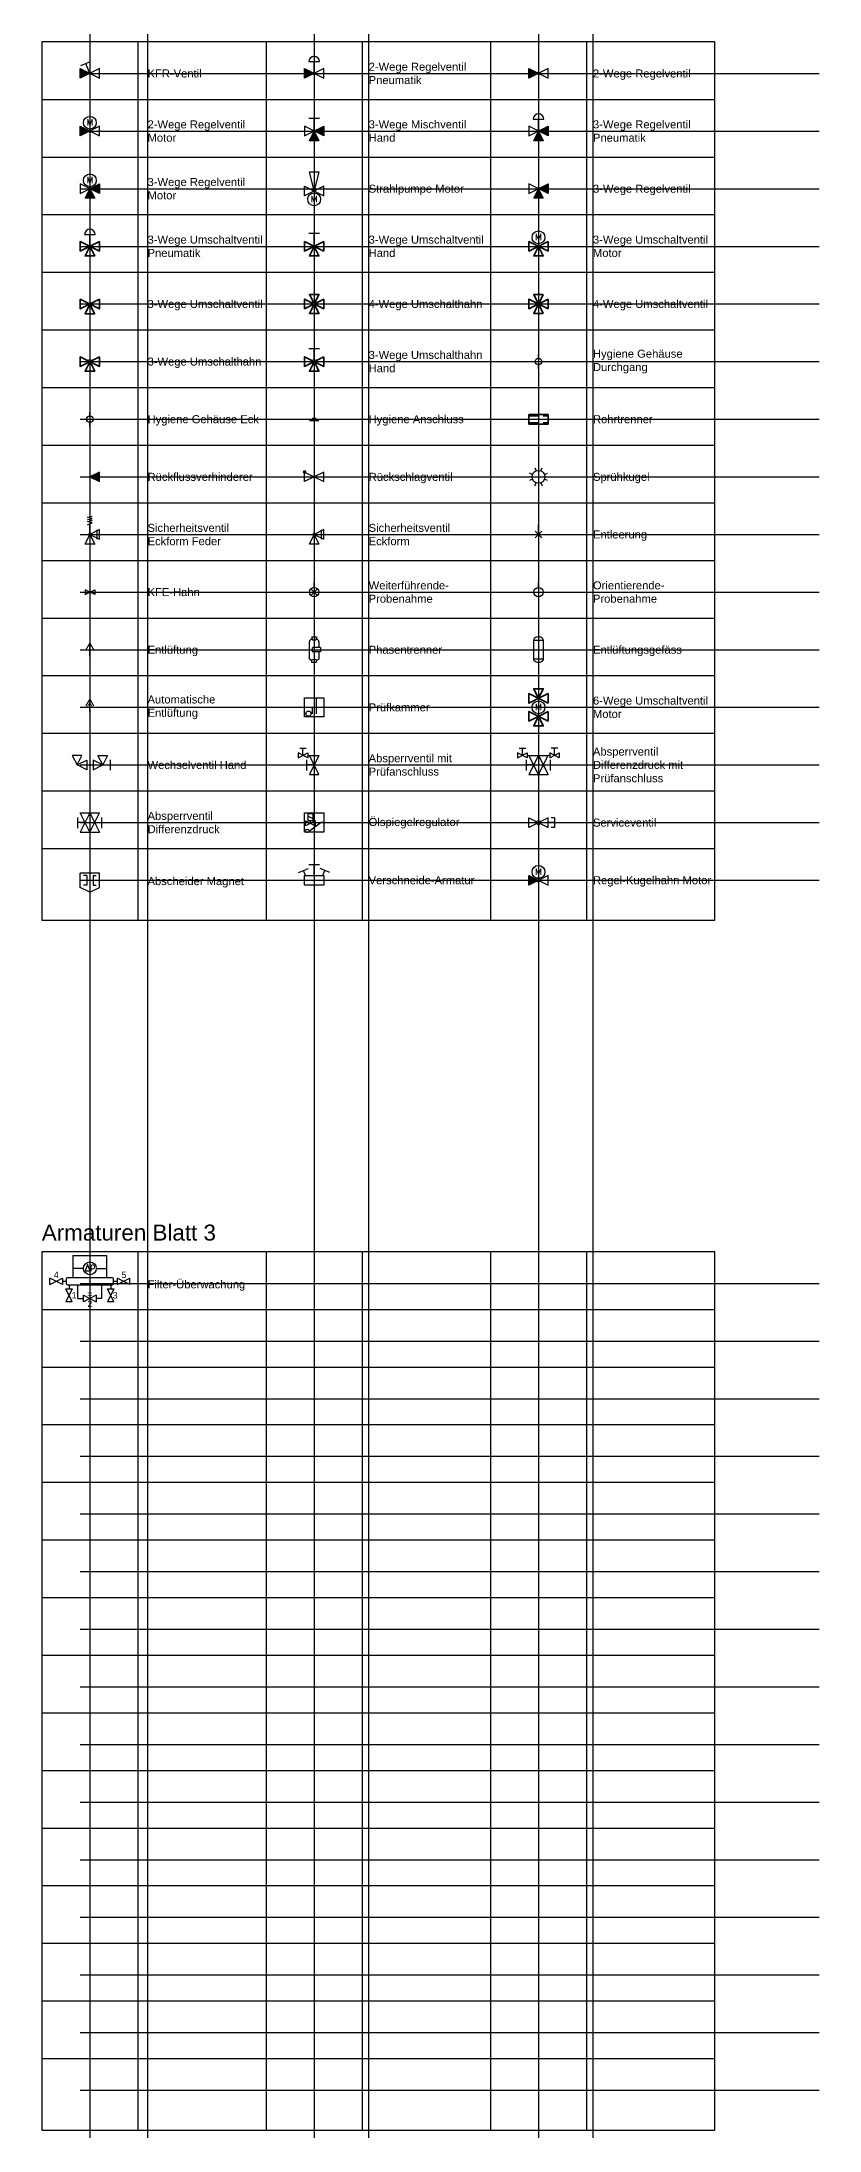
# Model space of a CAD drawing. Header units: millimetres. Extents: x 1662 to 13792, y -32476 to 19478.
# Drawn here: x 1662 to 13792, y -32476 to 142 of the extents above; entities that cross this region are included whole.
import ezdxf
from ezdxf.enums import TextEntityAlignment as Align

# ---------------------------------------------------------------- set-up
doc = ezdxf.new("R2010")
doc.units = ezdxf.units.MM
doc.layers.add('Z_Format', color=7, linetype='Continuous', plot=False)
doc.styles.add('Roche_SchemaLegende_1', font='arial.ttf', dxfattribs={"height": 100})
doc.styles.add('Romans', font='Romans.shx')
doc.styles.get("Standard").update_dxf_attribs({"font": 'arial.ttf'})

# ---------------------------------------------------------------- blocks, each defined once
blk = doc.blocks.new('3-Wege Umschaltventil')
at = {"color": 7, "linetype": 'Continuous', "lineweight": 35}
for points in [[(149.999985, 74.999992), (149.999985, -74.999992), (-149.999985, 74.999992), (-149.999985, -74.999992)], [(0, 0), (74.999992, -149.999985), (-74.999992, -149.999985)]]:
    blk.add_lwpolyline(points, close=True, dxfattribs=at)
blk = doc.blocks.new('Rohrtrenner')
at = {"color": 7, "linetype": 'Continuous', "lineweight": 35}
for p, q in [((-150, 75), (150, 75)), ((-150, -75), (-150, 75)), ((150, 75), (150, -75)), ((150, -75), (-150, -75))]:
    blk.add_line(p, q, dxfattribs=at)
at = {"color": 7}
for p, q in [((-150, 53), (8, 53)), ((71, 53), (150, 53)), ((-150, -53), (8, -53)), ((71, -53), (150, -53))]:
    blk.add_line(p, q, dxfattribs=at)
blk = doc.blocks.new('Rückflussverhinderer')
at = {"linetype": 'Continuous', "lineweight": -3}
h = blk.add_hatch(color=7, dxfattribs=at)
h.dxf.hatch_style = 1
h.paths.add_polyline_path([(75, 75), (-75, 0), (75, -75)])
at = {"color": 7, "linetype": 'Continuous', "lineweight": -3}
blk.add_line((-75, 75), (-75, -75), dxfattribs=at)
blk.add_lwpolyline([(-75, 0), (75, -75), (75, 75), (-75, 0)], dxfattribs=at)
blk = doc.blocks.new('Sicherheitsventil Eckform')
at = {"color": 7, "linetype": 'Continuous', "lineweight": -3}
for points in [[(0, 0), (75, -150), (-75, -150), (0, 0)], [(0, 0), (150, -75), (150, 75), (0, 0)]]:
    blk.add_lwpolyline(points, dxfattribs=at)
at = {"color": 7, "linetype": 'Continuous', "lineweight": -3, "const_width": 28.1}
blk.add_lwpolyline([(14, 0, -1), (-14, 0, -1)], format="xyb", close=True, dxfattribs=at)
at = {"color": 7, "linetype": 'Continuous', "lineweight": -3, "const_width": 18.3}
blk.add_lwpolyline([(112, 75), (112, -75)], dxfattribs=at)
blk = doc.blocks.new('Entleerung')
at = {"color": 7, "linetype": 'Continuous', "lineweight": -3}
blk.add_line((0, -150), (0, 0), dxfattribs=at)
at = {"color": 7, "linetype": 'Continuous', "lineweight": 15}
for p, q in [((51, -99), (-51, -201)), ((-51, -99), (51, -201)), ((0, -6), (0, -150))]:
    blk.add_line(p, q, dxfattribs=at)
blk = doc.blocks.new('Entlüftung')
at = {"color": 7, "linetype": 'Continuous', "lineweight": 15}
for q in [(-61, 98), (61, 98)]:
    blk.add_line((0, 200), q, dxfattribs=at)
at = {"color": 7, "linetype": 'Continuous', "lineweight": -3}
blk.add_line((0, 0), (0, 200), dxfattribs=at)
blk = doc.blocks.new('Automatische Entlüftung')
at = {"color": 7, "linetype": 'Continuous', "lineweight": 15}
for p, q in [((0, 200), (-61, 98)), ((0, 150), (-48, 69)), ((0, 200), (61, 98)), ((0, 150), (48, 69))]:
    blk.add_line(p, q, dxfattribs=at)
at = {"color": 7, "linetype": 'Continuous', "lineweight": -3}
blk.add_line((0, 0), (0, 150), dxfattribs=at)
blk = doc.blocks.new('Sprühkugel')
for p, q in [((-92, 38), (-139, 57)), ((-57, 139), (-38, 92)), ((38, 92), (57, 139)), ((92, 38), (139, 57)), ((-92, -38), (-139, -57)), ((-57, -139), (-38, -92)), ((38, -92), (57, -139)), ((139, -57), (92, -38))]:
    blk.add_line(p, q)
at = {"color": 7, "linetype": 'Continuous', "lineweight": -3}
blk.add_circle((0, 0), 100, dxfattribs=at)
blk = doc.blocks.new('3-Wege Umschaltventil Hand')
at = {"linetype": 'Continuous'}
for p, q in [((-82, 204), (82, 204)), ((0, 0), (0, 204))]:
    blk.add_line(p, q, dxfattribs=at)
at = {"linetype": 'Continuous', "lineweight": 35}
for points in [[(150, 75), (150, -75), (-150, 75), (-150, -75)], [(0, 0), (75, -150), (-75, -150)]]:
    blk.add_lwpolyline(points, close=True, dxfattribs=at)
blk = doc.blocks.new('3-Wege Umschaltventil Pneumatik')
for p, q in [((-82, 186), (82, 186)), ((0, 0), (0, 186))]:
    blk.add_line(p, q)
at = {"color": 7, "linetype": 'Continuous', "lineweight": 35}
for points in [[(150, 75), (150, -75), (-150, 75), (-150, -75)], [(0, 0), (75, -150), (-75, -150)]]:
    blk.add_lwpolyline(points, close=True, dxfattribs=at)
blk.add_arc((0, 186), 82.4, 0, 180)
blk = doc.blocks.new('3-Wege Regelventil Pneumatik')
at = {"linetype": 'Continuous', "lineweight": -3}
for points in [[(0, 0), (75, -150), (-75, -150)], [(150, -75), (150, 75), (13, 6, -0.116434), (14, 0, -0.116434), (13, -6)]]:
    blk.add_hatch(color=7, dxfattribs=at).paths.add_polyline_path(points)
for p, q in [((-82, 186), (82, 186)), ((0, 0), (0, 186))]:
    blk.add_line(p, q)
at = {"color": 7, "linetype": 'Continuous', "lineweight": -3}
for points in [[(150, 75), (150, -75), (-150, 75), (-150, -75)], [(0, 0), (75, -150), (-75, -150)]]:
    blk.add_lwpolyline(points, close=True, dxfattribs=at)
at = {"color": 7, "linetype": 'Continuous', "lineweight": -3, "const_width": 28.1}
blk.add_lwpolyline([(14, 0, 1), (-14, 0, 1)], format="xyb", close=True, dxfattribs=at)
blk.add_arc((0, 186), 82.4, 0, 180)
blk = doc.blocks.new('3-Wege Mischventil Hand')
at = {"linetype": 'Continuous', "lineweight": -3}
for points in [[(0, 0), (75, -150), (-75, -150)], [(150, -75), (150, 75), (13, 6, -0.116434), (14, 0, -0.116434), (13, -6)]]:
    blk.add_hatch(color=7, dxfattribs=at).paths.add_polyline_path(points)
for p, q in [((-82, 204), (82, 204)), ((0, 0), (0, 204))]:
    blk.add_line(p, q)
at = {"color": 7, "linetype": 'Continuous', "lineweight": -3}
for points in [[(150, 75), (150, -75), (-150, 75), (-150, -75)], [(0, 0), (75, -150), (-75, -150)]]:
    blk.add_lwpolyline(points, close=True, dxfattribs=at)
at = {"color": 7, "linetype": 'Continuous', "lineweight": -3, "const_width": 28.1}
blk.add_lwpolyline([(14, 0, 1), (-14, 0, 1)], format="xyb", close=True, dxfattribs=at)
blk = doc.blocks.new('2-Wege Regelventil Pneumatik')
at = {"linetype": 'Continuous', "lineweight": -3}
blk.add_hatch(color=7, dxfattribs=at).paths.add_polyline_path([(-150, 75), (-150, -75), (-13, -6, -0.116434), (-14, 0, -0.116434), (-13, 6)])
for p, q in [((-82, 186), (82, 186)), ((0, 0), (0, 186))]:
    blk.add_line(p, q)
at = {"color": 7, "linetype": 'Continuous', "lineweight": -3}
blk.add_lwpolyline([(-150, -75), (-150, 75), (150, -75), (150, 75)], close=True, dxfattribs=at)
at = {"color": 7, "linetype": 'Continuous', "lineweight": -3, "const_width": 28.1}
blk.add_lwpolyline([(-14, 0, 1), (14, 0, 1)], format="xyb", close=True, dxfattribs=at)
blk.add_arc((0, 186), 82.4, 0, 180)
blk = doc.blocks.new('KFE-Hahn')
at = {"color": 7, "linetype": 'Continuous', "lineweight": -3}
for points in [[(-13, 6), (-75, 37), (-75, -37), (-13, -6)], [(13, 6), (75, 37), (75, -37), (13, -6)]]:
    blk.add_lwpolyline(points, dxfattribs=at)
blk.add_lwpolyline([(14, 0, 1), (-14, 0, 1)], format="xyb", close=True, dxfattribs=at)
blk = doc.blocks.new('Sicherheitsventil Eckform Feder')
for p, q in [((-35, 268), (38, 284)), ((38, 251), (-35, 268)), ((-35, 234), (38, 251)), ((38, 217), (-35, 234)), ((-35, 200), (38, 217)), ((38, 183), (-35, 200)), ((-35, 150), (38, 183)), ((0, 0), (0, 166))]:
    blk.add_line(p, q)
at = {"color": 7, "linetype": 'Continuous', "lineweight": -3}
for points in [[(0, 0), (75, -150), (-75, -150), (0, 0)], [(0, 0), (150, -75), (150, 75), (0, 0)]]:
    blk.add_lwpolyline(points, dxfattribs=at)
at = {"color": 7, "linetype": 'Continuous', "lineweight": -3, "const_width": 28.1}
blk.add_lwpolyline([(14, 0, -1), (-14, 0, -1)], format="xyb", close=True, dxfattribs=at)
at = {"color": 7, "linetype": 'Continuous', "lineweight": -3, "const_width": 18.3}
blk.add_lwpolyline([(112, 75), (112, -75)], dxfattribs=at)
blk = doc.blocks.new('2-Wege Regelventil')
at = {"linetype": 'Continuous', "lineweight": -3}
blk.add_hatch(color=7, dxfattribs=at).paths.add_polyline_path([(-150, 75), (-150, -75), (-13, -6, -0.116434), (-14, 0, -0.116434), (-13, 6)])
at = {"color": 7, "linetype": 'Continuous', "lineweight": -3}
blk.add_lwpolyline([(-150, -75), (-150, 75), (150, -75), (150, 75)], close=True, dxfattribs=at)
at = {"color": 7, "linetype": 'Continuous', "lineweight": -3, "const_width": 28.1}
blk.add_lwpolyline([(-14, 0, 1), (14, 0, 1)], format="xyb", close=True, dxfattribs=at)
blk = doc.blocks.new('2-Wege Regelventil Motor')
at = {"linetype": 'Continuous', "lineweight": -3}
blk.add_hatch(color=7, dxfattribs=at).paths.add_polyline_path([(-150, 75), (-150, -75), (-13, -6, -0.116434), (-14, 0, -0.116434), (-13, 6)])
at = {"color": 7, "linetype": 'Continuous', "lineweight": -3}
blk.add_lwpolyline([(-150, -75), (-150, 75), (150, -75), (150, 75)], close=True, dxfattribs=at)
at = {"color": 7, "linetype": 'Continuous', "lineweight": -3, "const_width": 28.1}
blk.add_lwpolyline([(-14, 0, 1), (14, 0, 1)], format="xyb", close=True, dxfattribs=at)
blk.add_circle((0, 130), 100)
at = {"color": 240, "style": 'Romans'}
blk.add_text('M', height=100, dxfattribs=at).set_placement((0, 85), align=Align.CENTER)
blk = doc.blocks.new('3-Wege Regelventil Motor')
at = {"linetype": 'Continuous', "lineweight": -3}
for points in [[(0, 0), (75, -150), (-75, -150)], [(150, -75), (150, 75), (13, 6, -0.116434), (14, 0, -0.116434), (13, -6)]]:
    blk.add_hatch(color=7, dxfattribs=at).paths.add_polyline_path(points)
at = {"color": 7, "linetype": 'Continuous', "lineweight": -3}
for points in [[(150, 75), (150, -75), (-150, 75), (-150, -75)], [(0, 0), (75, -150), (-75, -150)]]:
    blk.add_lwpolyline(points, close=True, dxfattribs=at)
at = {"color": 7, "linetype": 'Continuous', "lineweight": -3, "const_width": 28.1}
blk.add_lwpolyline([(14, 0, 1), (-14, 0, 1)], format="xyb", close=True, dxfattribs=at)
blk.add_circle((0, 130), 100)
at = {"color": 240, "style": 'Romans'}
blk.add_text('M', height=100, dxfattribs=at).set_placement((0, 85), align=Align.CENTER)
blk = doc.blocks.new('3-Wege Regelventil')
at = {"linetype": 'Continuous', "lineweight": -3}
for points in [[(0, 0), (75, -150), (-75, -150)], [(150, -75), (150, 75), (13, 6, -0.116434), (14, 0, -0.116434), (13, -6)]]:
    blk.add_hatch(color=7, dxfattribs=at).paths.add_polyline_path(points)
at = {"color": 7, "linetype": 'Continuous', "lineweight": -3}
for points in [[(150, 75), (150, -75), (-150, 75), (-150, -75)], [(0, 0), (75, -150), (-75, -150)]]:
    blk.add_lwpolyline(points, close=True, dxfattribs=at)
at = {"color": 7, "linetype": 'Continuous', "lineweight": -3, "const_width": 28.1}
blk.add_lwpolyline([(14, 0, 1), (-14, 0, 1)], format="xyb", close=True, dxfattribs=at)
blk = doc.blocks.new('Strahlpumpe Motor')
at = {"color": 7, "linetype": 'Continuous', "lineweight": -3}
for p, q in [((-150, -75), (-150, 75)), ((-150, 75), (150, -75)), ((150, 75), (-150, -75)), ((0, 0), (-75, 300)), ((-75, 300), (75, 300)), ((75, 300), (0, 0)), ((150, -75), (150, 75))]:
    blk.add_line(p, q, dxfattribs=at)
blk.add_circle((0, -130), 100)
at = {"color": 240, "style": 'Romans'}
blk.add_text('M', height=100, dxfattribs=at).set_placement((0, -175), align=Align.CENTER)
blk = doc.blocks.new('4-Wege Umschaltventil')
at = {"color": 7, "linetype": 'Continuous', "lineweight": 35}
blk.add_lwpolyline([(149.999985, 74.999992), (149.999985, -74.999992), (-149.999985, 74.999992), (-149.999985, -74.999992)], close=True, dxfattribs=at)
for points in [[(74.999992, -149.999985), (-74.999992, -149.999985), (74.999992, 149.999985)], [(74.999992, 149.999985), (-74.999992, 149.999985), (74.999992, -149.999985)]]:
    blk.add_lwpolyline(points, dxfattribs=at)
blk = doc.blocks.new('4-Wege Umschalthahn')
at = {"color": 7, "linetype": 'Continuous', "lineweight": 35}
for points in [[(-27, 13), (-150, 75), (-150, -75), (-27, -13)], [(13, 27), (75, 150), (-75, 150), (-13, 27)], [(27, 13), (150, 75)], [(150, 75), (150, -75), (27, -13)], [(13, -27), (75, -150), (-75, -150), (-13, -27)]]:
    blk.add_lwpolyline(points, dxfattribs=at)
at = {"color": 7, "linetype": 'Continuous', "lineweight": -3}
blk.add_circle((0, 0), 30, dxfattribs=at)
blk = doc.blocks.new('Hygiene Anschluss')
h = blk.add_hatch(color=256)
h.dxf.hatch_style = 1
h.paths.add_polyline_path([(-25, 0, 1), (25, 0, 1)])
blk.add_line((75, -25), (-75, -25))
at = {"transparency": 33554687}
blk.add_circle((0, 0), 25, dxfattribs=at)
blk = doc.blocks.new('3-Wege Umschaltventil Motor')
at = {"linetype": 'Continuous'}
blk.add_line((0, 0), (0, 40), dxfattribs=at)
blk.add_circle((0, 140), 100, dxfattribs=at)
blk.add_blockref('3-Wege Umschaltventil', (0, 0), dxfattribs=at)
at = {"linetype": 'Continuous', "style": 'Romans'}
blk.add_text('M', height=100, dxfattribs=at).set_placement((0, 95), align=Align.CENTER)
blk = doc.blocks.new('Rückschlagventil')
at = {"color": 7, "linetype": 'Continuous', "lineweight": -3, "const_width": 28.125}
blk.add_lwpolyline([(-135.937485, 74.999992, -1), (-164.062485, 74.999992, -1)], format="xyb", close=True, dxfattribs=at)
at = {"color": 7, "linetype": 'Continuous', "lineweight": -3}
blk.add_lwpolyline([(-149.999985, -74.999992), (-149.999985, 74.999992), (149.999985, -74.999992), (149.999985, 74.999992)], close=True, dxfattribs=at)
blk = doc.blocks.new('Prüfkammer')
for p, q in [((-150, 150), (150, 150)), ((-150, -150), (-150, 150)), ((-150, 0), (-30, 0)), ((-30, 0), (-30, -100)), ((30, 150), (30, -100)), ((150, 150), (150, -150)), ((150, -150), (-150, -150))]:
    blk.add_line(p, q)
blk.add_circle((-90, -99), 40)
blk = doc.blocks.new('6-Wege Umschaltventil Motor')
for p, q in [((0, 140), (0, 100)), ((0, -140), (0, -100))]:
    blk.add_line(p, q)
blk.add_circle((0, 0), 100)
at = {"xscale": -1, "rotation": 180}
blk.add_blockref('3-Wege Umschaltventil', (0, 140), dxfattribs=at)
blk.add_blockref('3-Wege Umschaltventil', (0, -140))
at = {"color": 240, "style": 'Romans'}
blk.add_text('M', height=100, dxfattribs=at).set_placement((0, -45), align=Align.CENTER)
blk = doc.blocks.new('KFR-Ventil')
h = blk.add_hatch(color=256)
h.dxf.hatch_style = 1
h.paths.add_polyline_path([(0, 0), (-150, 75), (-150, -75)])
for p, q in [((-141, 125), (11, 188)), ((0, 0), (-65, 157))]:
    blk.add_line(p, q)
at = {"color": 7, "linetype": 'Continuous', "lineweight": -3}
blk.add_lwpolyline([(-150, -75), (-150, 75), (150, -75), (150, 75)], close=True, dxfattribs=at)
blk = doc.blocks.new('3-Wege Umschalthahn')
at = {"color": 7, "linetype": 'Continuous', "lineweight": 35}
for points in [[(-27, 13), (-150, 75), (-150, -75), (-27, -13)], [(27, 13), (150, 75)], [(150, 75), (150, -75), (27, -13)], [(13, -27), (75, -150), (-75, -150), (-13, -27)]]:
    blk.add_lwpolyline(points, dxfattribs=at)
at = {"color": 7, "linetype": 'Continuous', "lineweight": -3}
blk.add_circle((0, 0), 30, dxfattribs=at)
blk = doc.blocks.new('3-Wege Umschalthahn Hand')
for p, q in [((-82, 204), (82, 204)), ((0, 30), (0, 204))]:
    blk.add_line(p, q)
at = {"color": 7, "linetype": 'Continuous', "lineweight": 35}
for points in [[(-27, 13), (-150, 75), (-150, -75), (-27, -13)], [(27, 13), (150, 75)], [(150, 75), (150, -75), (27, -13)], [(13, -27), (75, -150), (-75, -150), (-13, -27)]]:
    blk.add_lwpolyline(points, dxfattribs=at)
at = {"color": 7, "linetype": 'Continuous', "lineweight": -3}
blk.add_circle((0, 0), 30, dxfattribs=at)
blk = doc.blocks.new('Hygiene Gehäuse Durchgang')
for p, q in [((0, 50), (0, 112)), ((-112, 0), (-50, 0)), ((0, -112), (0, -50)), ((50, 0), (112, 0))]:
    blk.add_line(p, q)
blk.add_circle((0, 0), 50)
blk = doc.blocks.new('Hygiene Gehäuse Eck')
for p, q in [((0, 50), (0, 112)), ((-112, 0), (-50, 0)), ((0, -112), (0, -50))]:
    blk.add_line(p, q)
blk.add_circle((0, 0), 50)
blk = doc.blocks.new('Entlüftungsgefäss')
at = {"color": 7}
blk.add_lwpolyline([(74.999992, 149.999985), (74.999992, -149.999985), (-74.999992, -149.999985), (-74.999992, 149.999985)], close=True, dxfattribs=at)
blk.add_ellipse((0, 149.999985), major_axis=(74.999992, 0), ratio=0.6666667378, start_param=0, end_param=3.1415926536, dxfattribs=at)
at = {"color": 7, "extrusion": (0, 0, -1)}
blk.add_ellipse((0, -149.999985), major_axis=(74.999992, 0), ratio=0.6666667378, start_param=0, end_param=3.1415926536, dxfattribs=at)
blk = doc.blocks.new('Wechselventil Hand')
at = {"color": 7, "linetype": 'Continuous', "lineweight": -3}
for p, q in [((-125, 150), (-275, 150)), ((-275, 150), (-200, 0)), ((-200, 0), (-125, 150)), ((-200, 0), (-50, 75)), ((-50, -75), (-200, 0)), ((-50, 75), (-50, -75)), ((200, 0), (50, 75)), ((50, 75), (50, -75)), ((50, -75), (200, 0)), ((200, 0), (125, 150)), ((125, 150), (275, 150)), ((275, 150), (200, 0))]:
    blk.add_line(p, q, dxfattribs=at)
for p, q in [((-50, 0), (50, 0)), ((200, 0), (314, 0)), ((314, 82), (314, -82))]:
    blk.add_line(p, q)
blk = doc.blocks.new('Absperrventil mit Prüfanschluss')
at = {"color": 7, "linetype": 'Continuous', "lineweight": -3}
for p, q in [((-250, 112), (-100, 187)), ((-100, 112), (-250, 187)), ((-250, 187), (-250, 112)), ((-100, 187), (-100, 112)), ((75, 150), (-75, -150)), ((75, -150), (-75, 150)), ((-75, 150), (75, 150)), ((-75, -150), (75, -150))]:
    blk.add_line(p, q, dxfattribs=at)
for p, q in [((-225, 264), (-125, 264)), ((-175, 150), (-175, 264)), ((-114, -85), (-114, 80)), ((0, 0), (-114, 0)), ((-100, 150), (-75, 150))]:
    blk.add_line(p, q)
blk = doc.blocks.new('Absperrventil Differenzdruck mit Prüfanschluss')
at = {"color": 7, "linetype": 'Continuous', "lineweight": -3}
for p, q in [((-325, 112), (-175, 187)), ((-175, 112), (-325, 187)), ((-325, 187), (-325, 112)), ((-175, 187), (-175, 112)), ((0, 150), (-150, -150)), ((0, -150), (-150, 150)), ((-150, 150), (150, 150)), ((0, 150), (150, -150)), ((0, -150), (150, 150)), ((325, 112), (175, 187)), ((175, 187), (175, 112)), ((175, 112), (325, 187)), ((325, 187), (325, 112)), ((-150, -150), (150, -150))]:
    blk.add_line(p, q, dxfattribs=at)
for p, q in [((-300, 264), (-200, 264)), ((-250, 150), (-250, 264)), ((-189, -85), (-189, 80)), ((-75, 0), (-189, 0)), ((-175, 150), (-150, 150)), ((75, 0), (189, 0)), ((175, 150), (150, 150)), ((189, -85), (189, 80)), ((300, 264), (200, 264)), ((250, 150), (250, 264))]:
    blk.add_line(p, q)
blk = doc.blocks.new('Absperrventil Differenzdruck')
for p, q in [((-189, -85), (-189, 80)), ((-75, 0), (-189, 0)), ((75, 0), (189, 0)), ((189, -85), (189, 80))]:
    blk.add_line(p, q)
at = {"color": 7, "linetype": 'Continuous', "lineweight": -3}
for p, q in [((0, 150), (-150, -150)), ((0, -150), (-150, 150)), ((-150, 150), (150, 150)), ((0, 150), (150, -150)), ((0, -150), (150, 150)), ((-150, -150), (150, -150))]:
    blk.add_line(p, q, dxfattribs=at)
blk = doc.blocks.new('Ölspiegelregulator')
at = {"linetype": 'Continuous', "transparency": 33554687}
for p, q in [((-134, -51, -3280), (-134, 26, -3280)), ((18, 26, -3280), (-134, -51, -3280)), ((-134, 26, -3280), (18, -51, -3280)), ((-96, 140, -3280), (-20, 140, -3280)), ((-96, 26, -3280), (-96, 140, -3280)), ((-96, 102, -3280), (-20, 64, -3280)), ((-20, 26, -3280), (-96, 26, -3280)), ((-71, -130, -9842), (110, 9, -9842)), ((-58, -12, -3280), (-58, 26, -3280)), ((-20, 140, -3280), (-20, 26, -3280)), ((18, -51, -3280), (18, 26, -3280)), ((110, 9, -9842), (150, 9, -9842))]:
    blk.add_line(p, q, dxfattribs=at)
at = {"linetype": 'Continuous'}
blk.add_lwpolyline([(-150, 150), (150, 150), (150, -150), (-150, -150)], close=True, dxfattribs=at)
at = {"linetype": 'Continuous', "transparency": 33554687}
for centre, start, end in [((-110, -160, -9842), 36.8699, 143.1301), ((-110, -100, -9842), 216.8699, 323.1301)]:
    blk.add_arc(centre, 49.6, start, end, dxfattribs=at)
blk = doc.blocks.new('Serviceventil')
for p, q in [((250, 0), (150, 0)), ((250, 75), (200, 75)), ((250, 75), (250, -75)), ((250, -75), (200, -75))]:
    blk.add_line(p, q)
at = {"color": 7, "linetype": 'Continuous', "lineweight": -3}
for points in [[(-27, -13), (-150, -75), (-150, 75), (-27, 13)], [(27, -13), (150, -75), (150, 75), (27, 13)]]:
    blk.add_lwpolyline(points, dxfattribs=at)
blk.add_circle((0, 0), 30, dxfattribs=at)
blk = doc.blocks.new('Phasentrenner')
for p, q in [((-35, 200), (35, 200)), ((100, 35), (100, -35)), ((35, -200), (-35, -200))]:
    blk.add_line(p, q)
for points in [[(-75, -125), (-75, 125)], [(-35, 200), (-35, 169)], [(100, 35), (-15, 35)], [(35, 200), (35, 169)], [(75, 125), (75, 35)], [(-35, -200), (-35, -169)], [(100, -35), (-15, -35)], [(35, -200), (35, -169)], [(75, -35), (75, -125)]]:
    blk.add_lwpolyline(points)
for centre, major_axis, ratio, start_param, end_param in [((0, 125), (75, 0), 0.666667, 2.056315, 3.141593), ((0, 169), (35, 0), 0.585419, 3.141593, 6.283185), ((-15, 0), (0, -35), 0.585419, 3.141593, 6.283185), ((0, 125), (-75, 0), 0.666667, 3.141593, 4.226871)]:
    blk.add_ellipse(centre, major_axis=major_axis, ratio=ratio, start_param=start_param, end_param=end_param)
at = {"extrusion": (0, 0, -1)}
for centre, major_axis, ratio, start_param, end_param in [((0, -125), (-75, 0), 0.666667, -1.085278, 0), ((0, -169), (35, 0), 0.585419, 3.141593, 6.283185), ((0, -125), (75, 0), 0.666667, 0, 1.085278)]:
    blk.add_ellipse(centre, major_axis=major_axis, ratio=ratio, start_param=start_param, end_param=end_param, dxfattribs=at)
blk = doc.blocks.new('Weiterführende-Probenahme')
at = {"color": 7, "linetype": 'Continuous', "lineweight": -3}
blk.add_line((0, -78), (0, 0), dxfattribs=at)
at = {"color": 7, "linetype": 'Continuous', "lineweight": 15}
for p, q in [((51, -99), (-51, -201)), ((-51, -99), (51, -201))]:
    blk.add_line(p, q, dxfattribs=at)
blk.add_circle((0, -150), 72.2)
blk = doc.blocks.new('Orientierende-Probenahme')
at = {"color": 7, "linetype": 'Continuous', "lineweight": -3}
blk.add_line((0, -78), (0, 0), dxfattribs=at)
blk.add_circle((0, -150), 72.2)
blk = doc.blocks.new('Abscheider Magnet')
at = {"linetype": 'Continuous', "lineweight": -3}
for p, q in [((150, 112), (-150, 112)), ((-150, -112), (-150, 112)), ((-50, 75), (-50, -75)), ((50, 75), (50, -75)), ((150, -112), (150, 112))]:
    blk.add_line(p, q, dxfattribs=at)
at = {"linetype": 'Continuous'}
for p, q in [((-50, 75), (-100, 75)), ((50, 75), (100, 75)), ((0, -187), (-150, -112)), ((-50, -75), (-100, -75)), ((0, -187), (150, -112)), ((50, -75), (100, -75))]:
    blk.add_line(p, q, dxfattribs=at)
blk = doc.blocks.new('Verschneide-Armatur')
for p, q in [((-244, 122), (-91, 185)), ((-135, 75), (-167, 153)), ((-82, 245), (82, 245)), ((0, 75), (0, 245)), ((244, 122), (91, 185)), ((135, 75), (167, 153))]:
    blk.add_line(p, q)
blk.add_lwpolyline([(-150, 75), (150, 75), (150, -75), (-150, -75)], close=True)
blk = doc.blocks.new('Kugelhahn')
at = {"color": 7, "linetype": 'Continuous', "lineweight": -3}
for points in [[(-27, -13), (-150, -75), (-150, 75), (-27, 13)], [(27, -13), (150, -75), (150, 75), (27, 13)]]:
    blk.add_lwpolyline(points, dxfattribs=at)
blk.add_circle((0, 0), 30, dxfattribs=at)
blk = doc.blocks.new('Regel-Kugelhahn Motor')
h = blk.add_hatch(color=256)
h.dxf.hatch_style = 1
h.paths.add_polyline_path([(-27, 13), (-150, 75), (-150, -75), (-27, -13, -0.116434), (-30, 0, -0.116434)])
blk.add_circle((0, 130), 100)
blk.add_blockref('Kugelhahn', (0, 0))
at = {"color": 240, "style": 'Romans'}
blk.add_text('M', height=100, dxfattribs=at).set_placement((0, 85), align=Align.CENTER)
blk = doc.blocks.new('Filter-Überwachung')
at = {"transparency": 33554687}
for p, q in [((-265, 400), (-265, 60)), ((-265, 400), (265, 400)), ((265, 60), (265, 400)), ((-625, -50), (-625, 50)), ((-625, -50), (-425, 50)), ((-425, -50), (-625, 50)), ((-425, 50), (-425, -50)), ((-100, 201), (-265, 201)), ((100, 201), (265, 201)), ((625, -50), (425, 50)), ((425, 50), (425, -50)), ((425, -50), (625, 50)), ((625, -50), (625, 50)), ((-425, 0), (-365, 0)), ((-275, -320), (-375, -120)), ((-375, -120), (-275, -120)), ((-275, -120), (-375, -320)), ((-275, -320), (-375, -320)), ((-325, -60), (-325, -120)), ((-187, -270), (-187, -60)), ((-187, -270), (-100, -270)), ((100, -220), (-100, -320)), ((-100, -320), (-100, -220)), ((-100, -220), (100, -320)), ((100, -220), (100, -320)), ((188, -270), (100, -270)), ((188, -270), (188, -60)), ((375, -320), (275, -120)), ((275, -120), (375, -120)), ((375, -120), (275, -320)), ((375, -320), (275, -320)), ((325, -60), (325, -120)), ((365, 0), (425, 0))]:
    blk.add_line(p, q, dxfattribs=at)
at = {"linetype": 'Continuous', "lineweight": -3}
blk.add_line((-36, 261), (-74, 161), dxfattribs=at)
at = {"transparency": 33554687}
blk.add_lwpolyline([(-340, 60), (340, 60, -0.414214), (365, 35), (365, -35, -0.414214), (340, -60), (-340, -60, -0.414214), (-365, -35), (-365, 35, -0.414214)], format="xyb", close=True, dxfattribs=at)
at = {"linetype": 'Continuous', "lineweight": -3}
blk.add_lwpolyline([(-74, 161), (2, 161), (-36, 261)], dxfattribs=at)
blk.add_circle((0, 201), 100, dxfattribs=at)
at = {"transparency": 33554687}
blk.add_point((0, 0), dxfattribs=at)
at = {"transparency": 33554687, "style": 'Roche_SchemaLegende_1'}
for s, p in [('4', (-525, 99)), ('5', (530, 99)), ('1', (-246, -220)), ('=', (0, -199)), ('2', (0, -353)), ('3', (394, -220))]:
    blk.add_text(s, height=100, dxfattribs=at).set_placement(p, align=Align.MIDDLE_CENTER)
at = {"linetype": 'Continuous', "lineweight": -3, "style": 'Romans'}
blk.add_text('p', height=100, dxfattribs=at).set_placement((2, 241), align=Align.MIDDLE_LEFT)

msp = doc.modelspace()

# ---------------------------------------------------------------- linework, layer by layer
for p, q in [((3162, 142), (3162, -13578)), ((6662, 142), (6662, -13578)), ((10162, 142), (10162, -13578)), ((3162, -18756), (3162, -32476)), ((6662, -18756), (6662, -32476)), ((10162, -18756), (10162, -32476))]:
    msp.add_line(p, q)
for points in [[(1662, 142), (1662, -13578), (12162, -13578), (12162, 142), (1662, 142)], [(5162, 142), (5162, -13578)], [(8662, 142), (8662, -13578)], [(1662, -758), (12162, -758)], [(1662, -1658), (12162, -1658)], [(1662, -2558), (12162, -2558)], [(1662, -3458), (12162, -3458)], [(1662, -4358), (12162, -4358)], [(1662, -5258), (12162, -5258)], [(1662, -6158), (12162, -6158)], [(1662, -7058), (12162, -7058)], [(1662, -7958), (12162, -7958)], [(1662, -8858), (12162, -8858)], [(1662, -9758), (12162, -9758)], [(1662, -10658), (12162, -10658)], [(1662, -11558), (12162, -11558)], [(1662, -12458), (12162, -12458)], [(1662, -18756), (1662, -32476), (12162, -32476), (12162, -18756), (1662, -18756)], [(5162, -18756), (5162, -32476)], [(8662, -18756), (8662, -32476)], [(1662, -19656), (12162, -19656)], [(1662, -20556), (12162, -20556)], [(1662, -21456), (12162, -21456)], [(1662, -22356), (12162, -22356)], [(1662, -23256), (12162, -23256)], [(1662, -24156), (12162, -24156)], [(1662, -25056), (12162, -25056)], [(1662, -25956), (12162, -25956)], [(1662, -26856), (12162, -26856)], [(1662, -27756), (12162, -27756)], [(1662, -28656), (12162, -28656)], [(1662, -29556), (12162, -29556)], [(1662, -30456), (12162, -30456)], [(1662, -31356), (12162, -31356)]]:
    msp.add_lwpolyline(points)
at = {"layer": 'Z_Format', "color": 3}
for p, q in [((2262, -353), (13792, -353)), ((2262, -1253), (13792, -1253)), ((2262, -2153), (13792, -2153)), ((2262, -3053), (13792, -3053)), ((2262, -3953), (13792, -3953)), ((2262, -4853), (13792, -4853)), ((2262, -5753), (13792, -5753)), ((2262, -6653), (13792, -6653)), ((2262, -7553), (13792, -7553)), ((2262, -8453), (13792, -8453)), ((2262, -9353), (13792, -9353)), ((2262, -10253), (13792, -10253)), ((2262, -11153), (13792, -11153)), ((2262, -12053), (13792, -12053)), ((2262, -12953), (13792, -12953)), ((2262, -19251), (13792, -19251)), ((2262, -20151), (13792, -20151)), ((2262, -21051), (13792, -21051)), ((2262, -21951), (13792, -21951)), ((2262, -22851), (13792, -22851)), ((2262, -23751), (13792, -23751)), ((2262, -24651), (13792, -24651)), ((2262, -25551), (13792, -25551)), ((2262, -26451), (13792, -26451)), ((2262, -27351), (13792, -27351)), ((2262, -28251), (13792, -28251)), ((2262, -29151), (13792, -29151)), ((2262, -30051), (13792, -30051)), ((2262, -30951), (13792, -30951)), ((2262, -31851), (13792, -31851))]:
    msp.add_line(p, q, dxfattribs=at)
for p in [(9412, 18603), (2412, 18590), (5912, 18590)]:
    msp.add_ray(p, (0, -1), dxfattribs=at)
at = {"layer": 'Z_Format', "color": 1}
for p in [(3312, 18590), (6762, 18590), (10262, 18590)]:
    msp.add_ray(p, (0, -1), dxfattribs=at)

# ---------------------------------------------------------------- block references
for name, p in [('KFR-Ventil', (2412, -353)), ('2-Wege Regelventil Pneumatik', (5912, -353)), ('2-Wege Regelventil', (9412, -353)), ('2-Wege Regelventil Motor', (2412, -1253)), ('3-Wege Mischventil Hand', (5912, -1253)), ('3-Wege Regelventil Pneumatik', (9412, -1253)), ('3-Wege Regelventil Motor', (2412, -2153)), ('Strahlpumpe Motor', (5912, -2188)), ('3-Wege Regelventil', (9412, -2153)), ('3-Wege Umschaltventil Pneumatik', (2412, -3053)), ('3-Wege Umschaltventil Hand', (5912, -3053)), ('3-Wege Umschaltventil Motor', (9412, -3053)), ('3-Wege Umschaltventil', (2411, -3955)), ('4-Wege Umschalthahn', (5912, -3953)), ('4-Wege Umschaltventil', (9412, -3953)), ('3-Wege Umschalthahn', (2412, -4853)), ('3-Wege Umschalthahn Hand', (5912, -4853)), ('Hygiene Gehäuse Durchgang', (9412, -4853)), ('Hygiene Gehäuse Eck', (2412, -5753)), ('Hygiene Anschluss', (5912, -5753)), ('Rohrtrenner', (9412, -5753)), ('Sprühkugel', (9412, -6653)), ('Rückflussverhinderer', (2487, -6653)), ('Rückschlagventil', (5912, -6653)), ('Sicherheitsventil Eckform Feder', (2412, -7553)), ('Sicherheitsventil Eckform', (5912, -7553)), ('Entleerung', (9412, -7403)), ('KFE-Hahn', (2412, -8453)), ('Weiterführende-Probenahme', (5912, -8303)), ('Orientierende-Probenahme', (9412, -8303)), ('Entlüftung', (2412, -9453)), ('Phasentrenner', (5912, -9353)), ('Entlüftungsgefäss', (9412, -9353)), ('Prüfkammer', (5912, -10253)), ('6-Wege Umschaltventil Motor', (9412, -10253)), ('Automatische Entlüftung', (2412, -10328)), ('Wechselventil Hand', (2412, -11153)), ('Absperrventil mit Prüfanschluss', (5912, -11153)), ('Absperrventil Differenzdruck mit Prüfanschluss', (9412, -11153)), ('Absperrventil Differenzdruck', (2412, -12053)), ('Ölspiegelregulator', (5912, -12053)), ('Serviceventil', (9412, -12053)), ('Verschneide-Armatur', (5912, -12953)), ('Abscheider Magnet', (2412, -12953)), ('Regel-Kugelhahn Motor', (9412, -12953)), ('Filter-Überwachung', (2412, -19216))]:
    msp.add_blockref(name, p)

# ---------------------------------------------------------------- texts
at = {"color": 7}
for s, p in [('KFR-Ventil', (3312, -353)), ('2-Wege Regelventil', (10262, -353)), ('Strahlpumpe Motor', (6762, -2153)), ('3-Wege Regelventil', (10262, -2153)), ('3-Wege Umschaltventil', (3312, -3953)), ('4-Wege Umschalthahn', (6762, -3953)), ('4-Wege Umschaltventil', (10262, -3953)), ('3-Wege Umschalthahn', (3312, -4853)), ('Hygiene Gehäuse Eck', (3312, -5753)), ('Hygiene Anschluss', (6762, -5753)), ('Rohrtrenner', (10262, -5753)), ('Rückflussverhinderer', (3312, -6653)), ('Rückschlagventil', (6762, -6653)), ('Sprühkugel', (10262, -6653)), ('Entleerung', (10262, -7553)), ('KFE-Hahn', (3312, -8453)), ('Entlüftung', (3312, -9353)), ('Phasentrenner', (6762, -9353)), ('Entlüftungsgefäss', (10262, -9353)), ('Prüfkammer', (6762, -10253)), ('Wechselventil Hand', (3312, -11153)), ('Ölspiegelregulator', (6762, -12044)), ('Serviceventil', (10262, -12053)), ('Abscheider Magnet', (3312, -12967)), ('Verschneide-Armatur', (6762, -12953)), ('Regel-Kugelhahn Motor', (10262, -12953)), ('Filter-Überwachung', (3312, -19265))]:
    msp.add_text(s, height=125, dxfattribs=at).set_placement(p, align=Align.MIDDLE_LEFT)
at = {"color": 7, "char_height": 125, "attachment_point": 4}
for s, insert, width in [('2-Wege Regelventil \\PPneumatik', (6762, -353), 2397.42), ('2-Wege Regelventil \\PMotor', (3312, -1253), 2021.15), ('3-Wege Mischventil \\PHand', (6762, -1253), 1989.6), ('3-Wege Regelventil \\PPneumatik', (10262, -1253), 2397.42), ('3-Wege Regelventil \\PMotor', (3312, -2153), 2021.15), ('3-Wege Umschaltventil \\PPneumatik', (3312, -3053), 2668.91), ('3-Wege Umschaltventil \\PHand', (6762, -3053), 2261.34), ('3-Wege Umschaltventil \\PMotor', (10262, -3053), 2292.63), ('3-Wege Umschalthahn \\PHand', (6762, -4853), 2242.16), ('Hygiene Gehäuse \\PDurchgang', (10262, -4853), 2300.73), ('Sicherheitsventil \\PEckform Feder', (3312, -7555), 2467.43), ('Sicherheitsventil \\PEckform', (6762, -7555), 1960.35), ('Weiterführende-\\PProbenahme', (6762, -8453), 2251.96), ('Orientierende-\\PProbenahme', (10262, -8453), 2116.13), ('Automatische \\P\\pxql;Entlüftung', (3312, -10253), 1893.16), ('6-Wege Umschaltventil \\PMotor', (10262, -10253), 2292.63), ('Absperrventil mit \\PPrüfanschluss', (6762, -11153), 2445.94), ('Absperrventil \\PDifferenzdruck mit \\PPrüfanschluss', (10262, -11153), 3620.23), ('Absperrventil \\PDifferenzdruck ', (3312, -12053), 2242.16)]:
    msp.add_mtext(s, dxfattribs=dict(at, insert=insert, width=width))
at = {"insert": (1662, -18458), "char_height": 250, "attachment_point": 4}
msp.add_mtext_dynamic_manual_height_columns('Armaturen Blatt 3', width=4100.87, gutter_width=12.5, heights=[0], dxfattribs=at)

doc.saveas('drawing.dxf')
